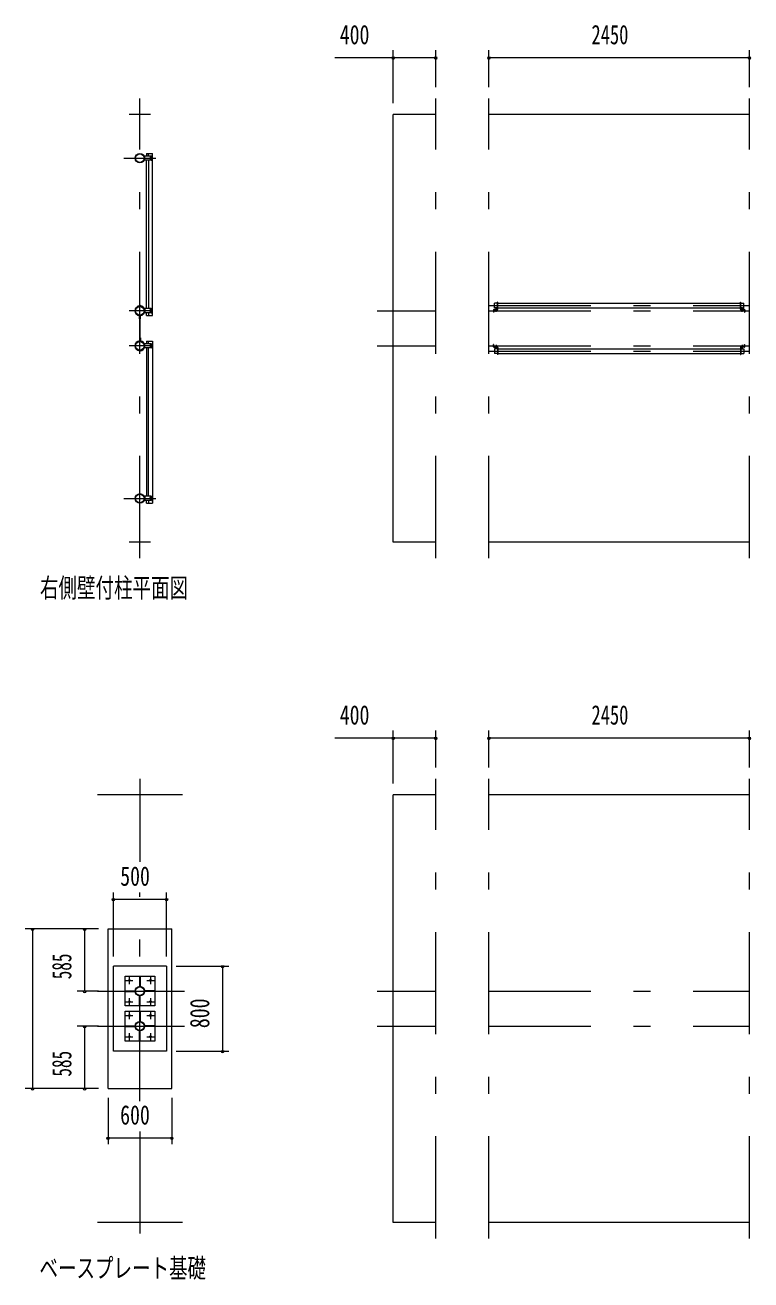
# Model space of a CAD drawing. Units: millimetres, scale not verified. Extents: x -34086 to 34091, y -14700 to 14700.
# Drawn here: x -27342 to -20516, y -11328 to 468 of the extents above; entities that cross this region are included whole.
import ezdxf
from ezdxf.enums import TextEntityAlignment as Align

# ---------------------------------------------------------------- set-up
doc = ezdxf.new("R2010")
doc.units = ezdxf.units.MM
doc.header["$LTSCALE"] = 80
doc.linetypes.add('USER3', pattern=[24, 12, -5, 2, -5])
for name, color, linetype, lineweight in [('0-2_1-07BOLD', 7, 'Continuous', 18), ('0-3_1-27CENTER', 3, 'USER3', 18), ('0-5_1-57DIM', 3, 'Continuous', 18)]:
    doc.layers.add(name, color=color, linetype=linetype, lineweight=lineweight)
doc.styles.add('ＭＳ ゴシック', font='')
doc.styles.get('ＭＳ ゴシック').set_extended_font_data('MS Gothic')

msp = doc.modelspace()

# ---------------------------------------------------------------- linework, layer by layer
at = {"layer": '0-2_1-07BOLD'}
for p, q in [((-26161.67, -372.46), (-26361.67, -372.46)), ((-23480.22, -372.46), (-23880.22, -372.46)), ((-23880.22, -4392.46), (-23880.22, -372.46)), ((-20530.22, -372.46), (-22980.22, -372.46)), ((-26156.6, -763.46), (-26217.1, -763.46)), ((-26199.7, -738.46), (-26142.1, -738.46)), ((-26199.7, -738.46), (-26199.7, -763.46)), ((-26199.7, -2197.46), (-26199.7, -803.46)), ((-26182.1, -763.46), (-26182.1, -738.46)), ((-26182.1, -803.46), (-26182.1, -2197.46)), ((-26164.99, -778.46), (-26167.88, -783.46)), ((-26167.88, -783.46), (-26164.99, -788.46)), ((-26166.1, -774.96), (-26166.1, -778.66)), ((-26166.1, -788.26), (-26166.1, -791.96)), ((-26164.99, -788.46), (-26159.22, -788.46)), ((-26158.1, -778.66), (-26158.1, -774.96)), ((-26158.1, -791.96), (-26158.1, -788.26)), ((-26151.6, -798.46), (-26151.6, -768.46)), ((-26142.1, -2262.46), (-26142.1, -738.46)), ((-26217.1, -2197.46), (-26217.1, -2237.46)), ((-26156.6, -2197.46), (-26217.1, -2197.46)), ((-26156.6, -2237.46), (-26217.1, -2237.46)), ((-26199.7, -2262.46), (-26199.7, -2237.46)), ((-26182.1, -2237.46), (-26182.1, -2262.46)), ((-26167.88, -2217.46), (-26164.99, -2212.46)), ((-26164.99, -2222.46), (-26167.88, -2217.46)), ((-26166.1, -2212.66), (-26166.1, -2208.96)), ((-26166.1, -2225.96), (-26166.1, -2222.27)), ((-26164.99, -2212.46), (-26159.22, -2212.46)), ((-26158.1, -2208.96), (-26158.1, -2212.66)), ((-26158.1, -2222.27), (-26158.1, -2225.96)), ((-26151.6, -2202.46), (-26151.6, -2232.46)), ((-22935.67, -2209.46), (-22935.67, -2229.46)), ((-22930.47, -2204.26), (-22900.87, -2204.26)), ((-22900.87, -2207.46), (-22930.47, -2207.46)), ((-22898.87, -2146.96), (-22927.72, -2146.96)), ((-22895.67, -2136.46), (-22898.87, -2136.46)), ((-22898.87, -2202.26), (-22898.87, -2136.46)), ((-22895.67, -2202.26), (-22895.67, -2136.46)), ((-22895.67, -2146.96), (-20614.77, -2146.96)), ((-22895.67, -2189.65), (-20614.77, -2189.65)), ((-20614.77, -2136.46), (-20611.57, -2136.46)), ((-20614.77, -2202.26), (-20614.77, -2136.46)), ((-20611.57, -2202.26), (-20611.57, -2136.46)), ((-20611.57, -2146.96), (-20582.72, -2146.96)), ((-20611.57, -2189.65), (-20582.72, -2189.65)), ((-20579.97, -2204.26), (-20609.57, -2204.26)), ((-20609.57, -2207.46), (-20579.97, -2207.46)), ((-20582.72, -2189.65), (-20582.72, -2146.96)), ((-20577.97, -2209.46), (-20577.97, -2229.46)), ((-20577.97, -2229.46), (-20574.77, -2229.46)), ((-20574.77, -2209.46), (-20574.77, -2229.46)), ((-26266.25, -2292.46), (-26266.25, -2263.38)), ((-26266.25, -2292.46), (-26264.65, -2292.46)), ((-26264.65, -2261.9), (-26264.65, -2503.01)), ((-26258.65, -2503.01), (-26258.65, -2261.9)), ((-26258.65, -2292.46), (-26257.05, -2292.46)), ((-26257.05, -2292.46), (-26257.05, -2263.38)), ((-26199.7, -2262.46), (-26142.1, -2262.46)), ((-26266.25, -2472.46), (-26266.25, -2501.54)), ((-26266.25, -2472.46), (-26264.65, -2472.46)), ((-26217.12, -2567.45), (-26217.12, -2527.45)), ((-26156.62, -2527.45), (-26217.12, -2527.45)), ((-26156.62, -2567.45), (-26217.12, -2567.45)), ((-26199.72, -2502.46), (-26199.72, -2527.45)), ((-26199.72, -2567.45), (-26199.72, -3961.45)), ((-26182.12, -2527.45), (-26182.12, -2502.46)), ((-26182.12, -3961.45), (-26182.12, -2567.45)), ((-26166.12, -2538.96), (-26166.12, -2542.65)), ((-26166.12, -2552.26), (-26166.12, -2555.96)), ((-26165, -2542.45), (-26159.24, -2542.45)), ((-26159.24, -2542.45), (-26156.35, -2547.46)), ((-26156.35, -2547.46), (-26159.24, -2552.45)), ((-26158.12, -2542.65), (-26158.12, -2538.96)), ((-26158.12, -2555.96), (-26158.12, -2552.26)), ((-26151.62, -2562.45), (-26151.62, -2532.45)), ((-22935.67, -2555.46), (-22935.67, -2535.46)), ((-22900.87, -2557.46), (-22930.47, -2557.46)), ((-22930.47, -2560.66), (-22900.87, -2560.66)), ((-22898.87, -2575.26), (-22927.72, -2575.26)), ((-22927.72, -2575.26), (-22927.72, -2617.95)), ((-22898.87, -2562.66), (-22898.87, -2628.46)), ((-22895.67, -2562.66), (-22895.67, -2628.46)), ((-22895.67, -2575.26), (-20614.77, -2575.26)), ((-20611.57, -2562.66), (-20611.57, -2628.46)), ((-20609.57, -2557.46), (-20579.97, -2557.46)), ((-20579.97, -2560.66), (-20609.57, -2560.66)), ((-20574.77, -2555.46), (-20574.77, -2535.46)), ((-22898.87, -2617.95), (-22927.72, -2617.95)), ((-22895.67, -2628.46), (-22898.87, -2628.46)), ((-22895.67, -2617.95), (-20614.77, -2617.95)), ((-20611.57, -2617.95), (-20582.72, -2617.95)), ((-26156.62, -4001.45), (-26217.12, -4001.45)), ((-26199.72, -4026.45), (-26199.72, -4001.45)), ((-26182.12, -4001.45), (-26182.12, -4026.45)), ((-26167.9, -3981.45), (-26165, -3976.45)), ((-26165, -3986.45), (-26167.9, -3981.45)), ((-26166.12, -3976.65), (-26166.12, -3972.95)), ((-26166.12, -3989.95), (-26166.12, -3986.26)), ((-26165, -3976.45), (-26159.24, -3976.45)), ((-26158.12, -3972.95), (-26158.12, -3976.65)), ((-26158.12, -3986.26), (-26158.12, -3989.95)), ((-26151.62, -3966.45), (-26151.62, -3996.45)), ((-26199.72, -4026.45), (-26142.12, -4026.45)), ((-26161.67, -4392.46), (-26361.67, -4392.46)), ((-23480.22, -4392.46), (-23880.22, -4392.46)), ((-20530.22, -4392.46), (-22980.22, -4392.46)), ((-25861.67, -6767.46), (-26661.67, -6767.46)), ((-23480.22, -6767.46), (-23880.22, -6767.46)), ((-23880.22, -10787.46), (-23880.22, -6767.46)), ((-20530.22, -6767.46), (-22980.22, -6767.46)), ((-26561.67, -8027.45), (-25961.66, -8027.45)), ((-26561.67, -9527.46), (-26561.67, -8027.45)), ((-26011.67, -8377.46), (-26511.67, -8377.46)), ((-26511.67, -9177.46), (-26511.67, -8377.46)), ((-26401.67, -8472.46), (-26121.67, -8472.46)), ((-26401.67, -8752.46), (-26401.67, -8472.46)), ((-26264.67, -8472.91), (-26258.67, -8472.91)), ((-26264.67, -8472.91), (-26264.67, -8567.91)), ((-26258.67, -8472.91), (-26258.67, -8567.91)), ((-26121.67, -8472.46), (-26121.67, -8752.46)), ((-26011.67, -8377.46), (-26011.67, -9177.46)), ((-26326.22, -8615.46), (-26326.22, -8609.46)), ((-26306.22, -8615.46), (-26306.22, -8609.46)), ((-26264.67, -8547.91), (-26258.67, -8547.91)), ((-26264.67, -8567.91), (-26258.67, -8567.91)), ((-26197.12, -8609.46), (-26197.12, -8615.46)), ((-26122.12, -8609.46), (-26122.12, -8615.46)), ((-26401.22, -8615.46), (-26306.22, -8615.46)), ((-26264.67, -8752.01), (-26264.67, -8657.01)), ((-26258.67, -8677.01), (-26264.67, -8677.01)), ((-26122.12, -8615.46), (-26217.12, -8615.46)), ((-26121.67, -8752.46), (-26401.67, -8752.46)), ((-26258.67, -8752.01), (-26264.67, -8752.01)), ((-26264.67, -8802.9), (-26264.67, -8897.9)), ((-26401.22, -8945.45), (-26306.22, -8945.45)), ((-26326.22, -8945.45), (-26326.22, -8939.45)), ((-26306.22, -8945.45), (-26306.22, -8939.45)), ((-26264.67, -8877.9), (-26258.67, -8877.9)), ((-26264.67, -8897.9), (-26258.67, -8897.9)), ((-26122.12, -8945.45), (-26217.12, -8945.45)), ((-26197.12, -8939.45), (-26197.12, -8945.45)), ((-26122.12, -8939.45), (-26122.12, -8945.45)), ((-26264.67, -9082), (-26264.67, -8987.01)), ((-26258.67, -8987.01), (-26264.67, -8987.01)), ((-26258.67, -9007.01), (-26264.67, -9007.01)), ((-26258.67, -9082), (-26264.67, -9082)), ((-26258.67, -9082), (-26258.67, -8987.01)), ((-26011.67, -9177.46), (-26511.67, -9177.46)), ((-25861.67, -10787.46), (-26661.67, -10787.46)), ((-23480.22, -10787.46), (-23880.22, -10787.46)), ((-20530.22, -10787.46), (-22980.22, -10787.46))]:
    msp.add_line(p, q, dxfattribs=at)
for points in [[(-26156.6, -803.46), (-26217.1, -803.46), (-26217.1, -763.46)], [(-26164.99, -778.46), (-26159.22, -778.46), (-26156.33, -783.46), (-26159.22, -788.46)], [(-26164.99, -2222.46), (-26159.22, -2222.46), (-26156.33, -2217.46), (-26159.22, -2212.46)], [(-22932.47, -2209.46), (-22932.47, -2229.46), (-22935.67, -2229.46)], [(-22898.87, -2189.65), (-22927.72, -2189.65), (-22927.72, -2146.96)], [(-26258.65, -2472.46), (-26257.05, -2472.46), (-26257.05, -2501.54)], [(-26199.72, -2502.46), (-26142.12, -2502.46), (-26142.12, -4026.45)], [(-26165, -2542.45), (-26167.9, -2547.46), (-26165, -2552.45), (-26159.24, -2552.45)], [(-22932.47, -2555.46), (-22932.47, -2535.46), (-22935.67, -2535.46)], [(-20614.77, -2562.66), (-20614.77, -2628.46), (-20611.57, -2628.46)], [(-20611.57, -2575.26), (-20582.72, -2575.26), (-20582.72, -2617.95)], [(-20577.97, -2555.46), (-20577.97, -2535.46), (-20574.77, -2535.46)], [(-26156.62, -3961.45), (-26217.12, -3961.45), (-26217.12, -4001.45)], [(-26165, -3986.45), (-26159.24, -3986.45), (-26156.35, -3981.45), (-26159.24, -3976.45)], [(-26561.67, -9527.46), (-25961.66, -9527.46), (-25961.66, -8027.45)], [(-26401.22, -8615.46), (-26401.22, -8609.46), (-26306.22, -8609.46)], [(-26122.12, -8609.46), (-26217.12, -8609.46), (-26217.12, -8615.46)], [(-26258.67, -8752.01), (-26258.67, -8657.01), (-26264.67, -8657.01)], [(-26264.67, -8802.9), (-26258.67, -8802.9), (-26258.67, -8897.9)], [(-26401.22, -8945.45), (-26401.22, -8939.45), (-26306.22, -8939.45)], [(-26122.12, -8939.45), (-26217.12, -8939.45), (-26217.12, -8945.45)]]:
    msp.add_lwpolyline(points, dxfattribs=at)
msp.add_lwpolyline([(-26401.67, -9082.45), (-26401.67, -8802.45), (-26121.67, -8802.45), (-26121.67, -9082.45)], close=True, dxfattribs=at)
for centre, radius in [((-26261.65, -783.46), 44.55), ((-26261.65, -783.46), 40.35), ((-26162.1, -783.46), 6.25), ((-26162.1, -783.46), 4.9), ((-26261.66, -2217.46), 44.55), ((-26261.66, -2217.46), 40.35), ((-26261.66, -2169.06), 2.25), ((-26162.1, -2217.46), 6.25), ((-26162.1, -2217.46), 4.9), ((-26261.66, -2547.46), 44.55), ((-26261.66, -2547.46), 40.35), ((-26261.66, -2595.86), 2.25), ((-26162.12, -2547.46), 6.25), ((-26162.12, -2547.46), 4.9), ((-26261.67, -3981.45), 44.55), ((-26261.67, -3981.45), 40.35), ((-26162.12, -3981.45), 6.25), ((-26162.12, -3981.45), 4.9), ((-26361.67, -8512.46), 8), ((-26261.67, -8612.46), 44.55), ((-26261.67, -8612.46), 40.35), ((-26161.67, -8512.46), 8), ((-26361.67, -8712.46), 8), ((-26161.67, -8712.46), 8), ((-26361.67, -8842.45), 8), ((-26161.67, -8842.45), 8), ((-26261.67, -8942.45), 44.55), ((-26261.67, -8942.45), 40.35), ((-26361.67, -9042.45), 8), ((-26161.67, -9042.45), 8)]:
    msp.add_circle(centre, radius, dxfattribs=at)
for centre, radius, start, end in [((-26162.1, -774.96), 4, 0, 180), ((-26162.1, -791.96), 4, 180, 0), ((-26156.6, -768.46), 5, 0, 90), ((-26156.6, -798.46), 5, 270, 0), ((-26261.66, -2217.46), 46.15, 93.78961, 264.28209), ((-26261.66, -2169.06), 3.85, 322.09525, 270.00276), ((-26261.66, -2217.46), 46.15, 275.72758, 90.00154), ((-26162.1, -2208.96), 4, 0, 180), ((-26162.1, -2225.96), 4, 180, 0), ((-26156.6, -2202.46), 5, 0, 90), ((-26156.6, -2232.46), 5, 270, 0), ((-22930.47, -2209.46), 5.2, 90, 180), ((-22930.47, -2209.46), 2, 90, 180), ((-22900.87, -2202.26), 2, 270, 0), ((-22900.87, -2202.26), 5.2, 270, 0), ((-20609.57, -2202.26), 5.2, 180, 270), ((-20609.57, -2202.26), 2, 180, 270), ((-20579.97, -2209.46), 5.2, 0, 90), ((-20579.97, -2209.46), 2, 0, 90), ((-26261.66, -2547.46), 46.15, 95.71837, 266.21085), ((-26261.66, -2595.86), 3.85, 90, 37.90752), ((-26261.66, -2547.46), 46.15, 269.99892, 84.27287), ((-26162.12, -2538.96), 4, 0, 180), ((-26162.12, -2555.96), 4, 180, 0), ((-26156.62, -2532.45), 5, 0, 90), ((-26156.62, -2562.45), 5, 270, 0), ((-22930.47, -2555.46), 5.2, 180, 270), ((-22930.47, -2555.46), 2, 180, 270), ((-22900.87, -2562.66), 5.2, 0, 90), ((-22900.87, -2562.66), 2, 0, 90), ((-20609.57, -2562.66), 5.2, 90, 180), ((-20609.57, -2562.66), 2, 90, 180), ((-20579.97, -2555.46), 2, 270, 0), ((-20579.97, -2555.46), 5.2, 270, 0), ((-26162.12, -3972.95), 4, 0, 180), ((-26162.12, -3989.95), 4, 180, 0), ((-26156.62, -3966.45), 5, 0, 90), ((-26156.62, -3996.45), 5, 270, 0)]:
    msp.add_arc(centre, radius, start, end, dxfattribs=at)
at = {"layer": '0-3_1-27CENTER'}
for p, q in [((-26261.67, -4542.46), (-26261.67, -222.46)), ((-23480.22, -4542.46), (-23480.22, -222.46)), ((-22980.22, -4542.46), (-22980.22, -222.46)), ((-20530.22, -4542.46), (-20530.22, -222.46)), ((-26411.66, -783.46), (-26111.65, -783.46)), ((-26162.1, -765.96), (-26162.1, -800.96)), ((-26161.66, -2217.46), (-26361.67, -2217.46)), ((-26162.1, -2234.96), (-26162.1, -2199.96)), ((-24030.22, -2217.46), (-23480.22, -2217.46)), ((-22980.22, -2168.31), (-20530.22, -2168.31)), ((-22980.22, -2217.46), (-20530.22, -2217.46)), ((-22910.67, -2226.46), (-22910.67, -2184.66)), ((-20599.77, -2226.46), (-20599.77, -2184.66)), ((-26161.67, -2547.46), (-26361.67, -2547.46)), ((-26162.12, -2529.96), (-26162.12, -2564.96)), ((-24030.22, -2547.46), (-23480.22, -2547.46)), ((-22980.22, -2547.46), (-20530.22, -2547.46)), ((-22910.67, -2538.46), (-22910.67, -2580.26)), ((-20599.77, -2538.46), (-20599.77, -2580.26)), ((-22980.22, -2596.61), (-20530.22, -2596.61)), ((-26411.68, -3981.45), (-26111.67, -3981.45)), ((-26162.12, -3998.95), (-26162.12, -3963.95)), ((-26261.67, -6617.46), (-26261.67, -7398.87)), ((-23480.22, -10937.46), (-23480.22, -6617.46)), ((-22980.22, -10937.46), (-22980.22, -6617.46)), ((-20530.22, -10937.46), (-20530.22, -6617.46)), ((-26261.67, -9647.46), (-26261.67, -7687.46)), ((-26361.67, -8478.31), (-26361.67, -8546.6)), ((-26161.67, -8478.31), (-26161.67, -8546.6)), ((-26395.81, -8512.46), (-26327.52, -8512.46)), ((-26195.81, -8512.46), (-26127.52, -8512.46)), ((-26661.67, -8612.46), (-25841.66, -8612.46)), ((-26395.81, -8712.46), (-26327.52, -8712.46)), ((-26361.67, -8678.31), (-26361.67, -8746.6)), ((-26195.81, -8712.46), (-26127.52, -8712.46)), ((-26161.67, -8678.31), (-26161.67, -8746.6)), ((-24030.22, -8612.46), (-23480.22, -8612.46)), ((-22980.22, -8612.46), (-20530.22, -8612.46)), ((-26395.81, -8842.45), (-26327.52, -8842.45)), ((-26361.67, -8808.31), (-26361.67, -8876.6)), ((-26195.81, -8842.45), (-26127.52, -8842.45)), ((-26161.67, -8808.31), (-26161.67, -8876.6)), ((-26661.67, -8942.45), (-25841.66, -8942.45)), ((-24030.22, -8942.46), (-23480.22, -8942.46)), ((-22980.22, -8942.46), (-20530.22, -8942.46)), ((-26395.81, -9042.45), (-26327.52, -9042.45)), ((-26361.67, -9008.31), (-26361.67, -9076.6)), ((-26195.81, -9042.45), (-26127.52, -9042.45)), ((-26161.67, -9008.31), (-26161.67, -9076.6)), ((-26261.67, -9932.27), (-26261.67, -10937.46))]:
    msp.add_line(p, q, dxfattribs=at)
at = {"layer": '0-5_1-57DIM'}
for p, q in [((-24429.72, 162.54), (-23480.22, 162.54)), ((-23866.22, 162.54), (-23894.22, 162.54)), ((-23880.22, -267.46), (-23880.22, 232.54)), ((-23466.22, 162.54), (-23494.22, 162.54)), ((-23480.22, -117.46), (-23480.22, 232.54)), ((-22966.22, 162.54), (-22994.22, 162.54)), ((-22980.22, -117.46), (-22980.22, 232.54)), ((-22980.22, 162.54), (-20530.22, 162.54)), ((-20516.22, 162.54), (-20544.22, 162.54)), ((-20530.22, -117.46), (-20530.22, 232.54)), ((-24429.72, -6232.46), (-23480.22, -6232.46)), ((-23866.22, -6232.46), (-23894.22, -6232.46)), ((-23880.22, -6662.46), (-23880.22, -6162.46)), ((-23466.22, -6232.46), (-23494.22, -6232.46)), ((-23480.22, -6512.46), (-23480.22, -6162.46)), ((-22966.22, -6232.46), (-22994.22, -6232.46)), ((-22980.22, -6512.46), (-22980.22, -6162.46)), ((-22980.22, -6232.46), (-20530.22, -6232.46)), ((-20516.22, -6232.46), (-20544.22, -6232.46)), ((-20530.22, -6512.46), (-20530.22, -6162.46)), ((-26497.67, -7747.45), (-26525.67, -7747.45)), ((-26511.67, -8287.46), (-26511.67, -7687.46)), ((-26511.67, -7747.45), (-26011.67, -7747.45)), ((-25997.67, -7747.45), (-26025.67, -7747.45)), ((-26011.67, -8287.46), (-26011.67, -7687.46)), ((-26651.67, -8027.45), (-27341.67, -8027.45)), ((-27257.67, -8027.45), (-27285.67, -8027.45)), ((-27271.67, -8027.45), (-27271.67, -9527.46)), ((-26767.66, -8027.45), (-26795.66, -8027.45)), ((-26781.66, -8027.45), (-26781.66, -8612.46)), ((-25921.67, -8377.46), (-25424.74, -8377.46)), ((-25470.74, -8377.46), (-25498.74, -8377.46)), ((-25484.74, -8377.46), (-25484.74, -9177.46)), ((-26651.67, -8612.46), (-26851.66, -8612.46)), ((-26767.66, -8612.46), (-26795.66, -8612.46)), ((-26651.67, -8942.45), (-26851.66, -8942.45)), ((-26767.66, -8942.45), (-26795.66, -8942.45)), ((-26781.66, -8942.45), (-26781.66, -9527.46)), ((-25921.67, -9177.46), (-25424.74, -9177.46)), ((-25470.74, -9177.46), (-25498.74, -9177.46)), ((-26651.67, -9527.46), (-27341.67, -9527.46)), ((-27257.67, -9527.46), (-27285.67, -9527.46)), ((-26767.66, -9527.46), (-26795.66, -9527.46)), ((-26561.67, -9617.46), (-26561.67, -10052.27)), ((-25961.66, -9617.46), (-25961.66, -10052.27)), ((-26547.67, -9992.27), (-26575.67, -9992.27)), ((-26561.67, -9992.27), (-25961.66, -9992.27)), ((-25947.66, -9992.27), (-25975.66, -9992.27))]:
    msp.add_line(p, q, dxfattribs=at)
for centre in [(-23880.22, 162.54), (-23480.22, 162.54), (-22980.22, 162.54), (-20530.22, 162.54), (-23880.22, -6232.46), (-23480.22, -6232.46), (-22980.22, -6232.46), (-20530.22, -6232.46), (-26511.67, -7747.45), (-26011.67, -7747.45), (-27271.67, -8027.45), (-26781.66, -8027.45), (-25484.74, -8377.46), (-26781.66, -8612.46), (-26781.66, -8942.45), (-25484.74, -9177.46), (-27271.67, -9527.46), (-26781.66, -9527.46), (-26561.67, -9992.27), (-25961.66, -9992.27)]:
    msp.add_arc(centre, 14, 180, 0, dxfattribs=at)

# ---------------------------------------------------------------- texts
at = {"layer": '0-5_1-57DIM', "color": 7, "style": 'ＭＳ ゴシック'}
for s, width, p in [('400', 0.75, (-24382.64, 232.54)), ('2450', 0.7, (-22015.63, 232.54)), ('右側壁付柱平面図', 0.7, (-27201.67, -4967.59)), ('400', 0.75, (-24382.64, -6162.46)), ('2450', 0.7, (-22015.63, -6162.46)), ('500', 0.75, (-26447.09, -7677.46)), ('600', 0.75, (-26447.67, -9922.27)), ('ベースプレート基礎', 0.7, (-27206.66, -11362.59))]:
    msp.add_text(s, height=182.3, dxfattribs=dict(at, width=width)).set_placement(p, align=Align.BOTTOM_LEFT)
for s, width, p in [('585', 0.65, (-26851.67, -8501.81)), ('800', 0.75, (-25554.74, -8961.43)), ('585', 0.65, (-26851.67, -9416.81))]:
    msp.add_text(s, height=182.3, rotation=90, dxfattribs=dict(at, width=width)).set_placement(p, align=Align.BOTTOM_LEFT)

doc.saveas('drawing.dxf')
